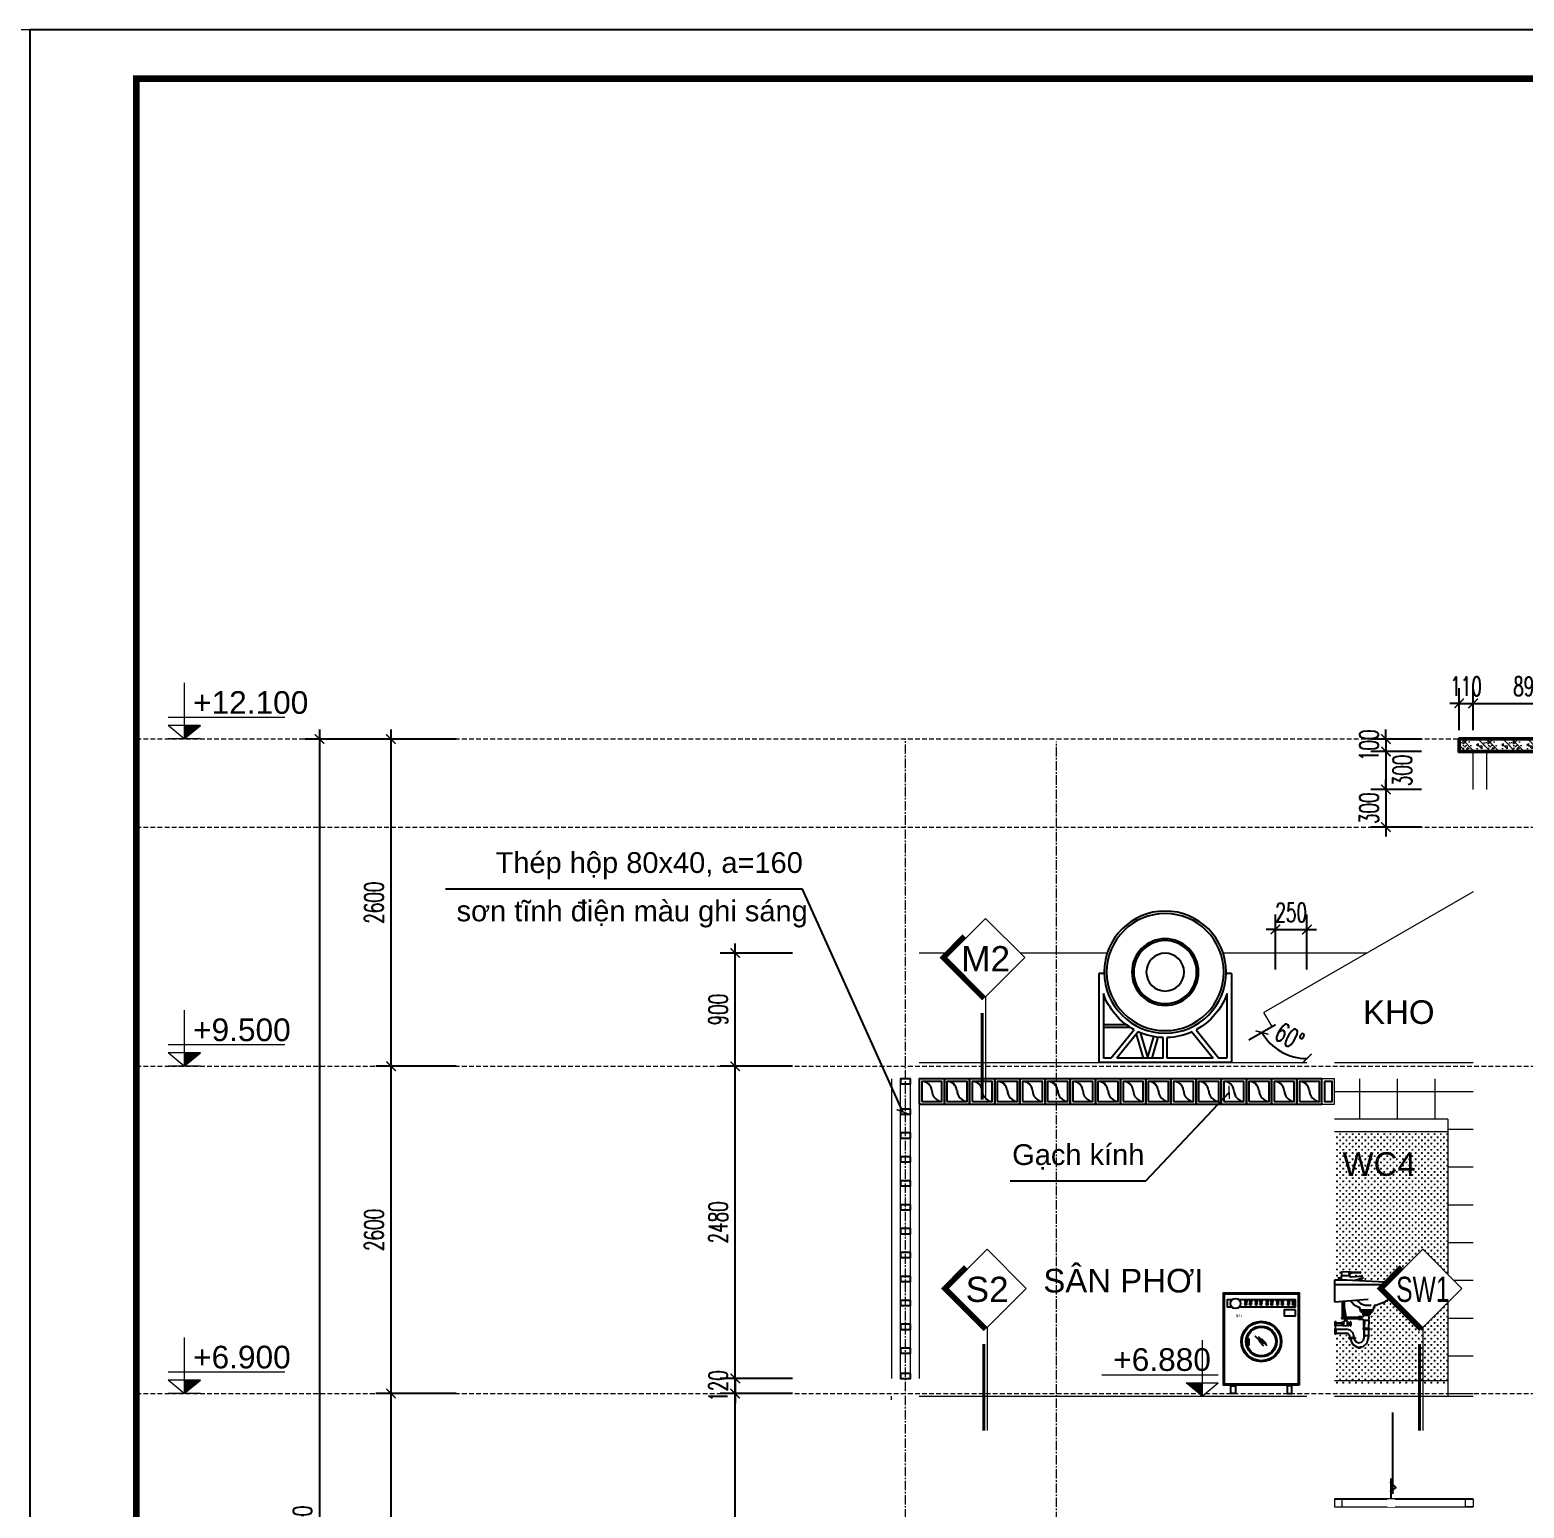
# Model space of a CAD drawing. Header units: millimetres. Extents: x -229618 to 2906, y -178063 to 96806.
# Drawn here: x -60100 to -48227, y -145115 to -133372 of the extents above; entities that cross this region are included whole.
import ezdxf
from ezdxf.enums import TextEntityAlignment as Align

# ---------------------------------------------------------------- set-up
doc = ezdxf.new("R2010")
doc.units = ezdxf.units.MM
doc.header["$LTSCALE"] = 200
doc.header["$MEASUREMENT"] = 0
doc.set_wipeout_variables(frame=1)
doc.header["$PDMODE"] = 3
doc.header["$PDSIZE"] = 50
for name, pattern in [('CENTER2', [1.125, 0.75, -0.125, 0.125, -0.125]), ('DASHED2', [0.375, 0.25, -0.125]), ('HIDDEN2', [0.1875, 0.125, -0.0625])]:
    doc.linetypes.add(name, pattern=pattern)
doc.layers.get('0').update_dxf_attribs({"color": 95, "linetype": 'CONTINUOUS'})
doc.layers.get('DEFPOINTS').update_dxf_attribs({"linetype": 'CONTINUOUS'})
for name, color, linetype, lineweight in [('cat', 1, 'CONTINUOUS', 40), ('hatch', 250, 'CONTINUOUS', 5), ('KH cat', 2, 'HIDDEN2', 50), ('nho', 252, 'CONTINUOUS', 15), ('thay', 7, 'CONTINUOUS', 18), ('tim', 18, 'CENTER2', 9)]:
    doc.layers.add(name, color=color, linetype=linetype, lineweight=lineweight)
for name, color, linetype in [('CUA', 145, 'CONTINUOUS'), ('DIM', 251, 'CONTINUOUS'), ('KHUNGTEN', 7, 'CONTINUOUS'), ('Net manh', 251, 'CONTINUOUS'), ('NOITHAT', 99, 'CONTINUOUS'), ('TEXT', 33, 'CONTINUOUS'), ('VAT-LIEU', 251, 'CONTINUOUS')]:
    doc.layers.add(name, color=color, linetype=linetype)
doc.layers.add('in', color=203, linetype='CONTINUOUS', lineweight=5, plot=False)
doc.styles.add('Aria H iso', font='Vharial_0.ttf')
doc.styles.add('Arial iso', font='vnarial_0.ttf')
doc.styles.add('Arial N  iso', font='vnarialn_0.ttf')
doc.styles.add('CHU HOA Day', font='Vharial_0.ttf')
doc.styles.add('Scale', font='vnsimli.shx', dxfattribs={"width": 0.65, "bigfont": 'bigfont.shx'})
doc.styles.get("Standard").update_dxf_attribs({"font": 'VNCC-SIM.shx', "width": 0.6})
doc.dimstyles.new('Scale', dxfattribs={"dimscale": 75, "dimtxt": 2, "dimasz": 1, "dimexe": 1.6, "dimexo": 0, "dimgap": 0.8, "dimtad": 1, "dimdec": 0, "dimzin": 0, "dimdsep": 46, "dimtxsty": 'Scale', "dimblk": 'ARCHTICK', "dimcen": 0.1, "dimdle": 1, "dimclrd": 256, "dimclre": 256, "dimclrt": 3, "dimadec": 0, "dimazin": 0, "dimtfac": 1, "dimtdec": 0, "dimtix": 1, "dimtmove": 2, "dimatfit": 3, "dimldrblk": 'ARCHTICK', "dimfxl": 0, "dimtolj": 1, "dimtzin": 0, "dimarcsym": 0})

# ---------------------------------------------------------------- blocks, each defined once
blk = doc.blocks.new('gach kinh')
at = {"layer": 'CUA', "linetype": 'Continuous'}
blk.add_lwpolyline([(0, 0), (200, 0), (200, 200), (0, 200)], close=True, dxfattribs=at)
at = {"layer": 'VAT-LIEU', "linetype": 'Continuous'}
blk.add_lwpolyline([(20, 20), (180, 20), (180, 180), (20, 180)], close=True, dxfattribs=at)
for centre, radius, start, end in [((19, 100), 80.4, 5.4118, 89.5545), ((188, 108), 88.2, 180.434, 265.0592)]:
    blk.add_arc(centre, radius, start, end, dxfattribs=at)
blk = doc.blocks.new('_ArchTick')
at = {"color": 0, "linetype": 'ByBlock', "const_width": 0.15}
blk.add_lwpolyline([(-0.5, -0.5), (0.5, 0.5)], dxfattribs=at)
blk = doc.blocks.new('*D326')
at = {"layer": 'DEFPOINTS', "color": 0, "linetype": 'Continuous'}
for p in [(-56712, -139005), (-57231, -141605), (-56712, -141605)]:
    blk.add_point(p, dxfattribs=at)
at = {"layer": 'DIM', "linetype": 'Continuous', "lineweight": -2}
for p, q in [((-56712, -139005), (-57351, -139005)), ((-57231, -138930), (-57231, -141680)), ((-56712, -141605), (-57351, -141605))]:
    blk.add_line(p, q, dxfattribs=at)
at = {"layer": 'DIM', "linetype": 'Continuous', "lineweight": -2, "xscale": 75, "yscale": 75, "zscale": 75}
for p, rotation in [((-57231, -139005), 90), ((-57231, -141605), 270)]:
    blk.add_blockref('_ArchTick', p, dxfattribs=dict(at, rotation=rotation))
at = {"layer": 'DIM', "color": 3, "linetype": 'Continuous', "insert": (-57366, -140305), "char_height": 150, "attachment_point": 5, "rotation": 90, "style": 'Scale'}
blk.add_mtext('\\A1;2600', dxfattribs=at)
blk = doc.blocks.new('*D327')
at = {"layer": 'DEFPOINTS', "color": 0, "linetype": 'Continuous'}
for p in [(-56712, -141605), (-57231, -144205), (-56712, -144205)]:
    blk.add_point(p, dxfattribs=at)
at = {"layer": 'DIM', "linetype": 'Continuous', "lineweight": -2}
for p, q in [((-56712, -141605), (-57351, -141605)), ((-57231, -141530), (-57231, -144280)), ((-56712, -144205), (-57351, -144205))]:
    blk.add_line(p, q, dxfattribs=at)
at = {"layer": 'DIM', "linetype": 'Continuous', "lineweight": -2, "xscale": 75, "yscale": 75, "zscale": 75}
for p, rotation in [((-57231, -141605), 90), ((-57231, -144205), 270)]:
    blk.add_blockref('_ArchTick', p, dxfattribs=dict(at, rotation=rotation))
at = {"layer": 'DIM', "color": 3, "linetype": 'Continuous', "insert": (-57366, -142905), "char_height": 150, "attachment_point": 5, "rotation": 90, "style": 'Scale'}
blk.add_mtext('\\A1;2600', dxfattribs=at)
blk = doc.blocks.new('*D328')
at = {"layer": 'DEFPOINTS', "color": 0, "linetype": 'Continuous'}
for p in [(-56712, -144205), (-57231, -147505), (-56712, -147505)]:
    blk.add_point(p, dxfattribs=at)
at = {"layer": 'DIM', "linetype": 'Continuous', "lineweight": -2}
for p, q in [((-57231, -144130), (-57231, -147580)), ((-56712, -144205), (-57351, -144205)), ((-56712, -147505), (-57351, -147505))]:
    blk.add_line(p, q, dxfattribs=at)
at = {"layer": 'DIM', "linetype": 'Continuous', "lineweight": -2, "xscale": 75, "yscale": 75, "zscale": 75}
for p, rotation in [((-57231, -144205), 90), ((-57231, -147505), 270)]:
    blk.add_blockref('_ArchTick', p, dxfattribs=dict(at, rotation=rotation))
at = {"layer": 'DIM', "color": 3, "linetype": 'Continuous', "insert": (-57366, -145855), "char_height": 150, "attachment_point": 5, "rotation": 90, "style": 'Scale'}
blk.add_mtext('\\A1;3300', dxfattribs=at)
blk = doc.blocks.new('*D331')
at = {"layer": 'DEFPOINTS', "color": 0, "linetype": 'Continuous'}
for p in [(-56712, -139005), (-57799, -151605), (-56712, -151605)]:
    blk.add_point(p, dxfattribs=at)
at = {"layer": 'DIM', "linetype": 'Continuous', "lineweight": -2}
for p, q in [((-56712, -139005), (-57919, -139005)), ((-57799, -138930), (-57799, -151680)), ((-56712, -151605), (-57919, -151605))]:
    blk.add_line(p, q, dxfattribs=at)
at = {"layer": 'DIM', "linetype": 'Continuous', "lineweight": -2, "xscale": 75, "yscale": 75, "zscale": 75}
for p, rotation in [((-57799, -139005), 90), ((-57799, -151605), 270)]:
    blk.add_blockref('_ArchTick', p, dxfattribs=dict(at, rotation=rotation))
at = {"layer": 'DIM', "color": 3, "linetype": 'Continuous', "insert": (-57934, -145305), "char_height": 150, "attachment_point": 5, "rotation": 90, "style": 'Scale'}
blk.add_mtext('\\A1;12600', dxfattribs=at)
blk = doc.blocks.new('A$C7E58762D')
at = {"layer": 'NOITHAT'}
for p, q in [((56, 539), (59, 608)), ((59, 608), (204, 605)), ((119, 576), (117, 607)), ((203, 598), (135, 597)), ((0, 539), (0, 368)), ((95, 539), (0, 539)), ((0, 506), (514, 506)), ((28, 557), (27, 553)), ((27, 553), (45, 550)), ((57, 556), (28, 557)), ((45, 550), (45, 539)), ((119, 574), (58, 574)), ((500, 518), (95, 539)), ((119, 582), (119, 576)), ((131, 566), (195, 572)), ((226, 557), (150, 536)), ((195, 572), (212, 573)), ((201, 545), (196, 549)), ((222, 552), (201, 545)), ((221, 556), (222, 552)), ((223, 563), (226, 557)), ((505, 506), (500, 518)), ((0, 368), (266, 389)), ((62, 243), (62, 373)), ((67, 374), (67, 243)), ((71, 329), (71, 374)), ((80, 329), (80, 375)), ((56, 243), (56, 237)), ((84, 243), (56, 243)), ((84, 245), (71, 327)), ((93, 246), (80, 328)), ((84, 232), (84, 244)), ((93, 232), (93, 244)), ((184, 243), (93, 243)), ((184, 234), (184, 247)), ((184, 247), (190, 247)), ((190, 247), (190, 234)), ((224, 250), (191, 250)), ((191, 250), (191, 231)), ((195, 250), (195, 231)), ((206, 303), (202, 319)), ((203, 250), (203, 231)), ((305, 303), (206, 303)), ((207, 291), (207, 301)), ((207, 301), (301, 301)), ((301, 291), (207, 291)), ((212, 250), (212, 231)), ((216, 282), (216, 289)), ((216, 289), (293, 289)), ((293, 282), (216, 282)), ((226, 265), (226, 282)), ((226, 282), (280, 282)), ((280, 265), (226, 265)), ((231, 282), (231, 282)), ((232, 260), (232, 262)), ((232, 262), (273, 262)), ((235, 265), (235, 262)), ((239, 265), (239, 282)), ((243, 341), (291, 341)), ((267, 265), (267, 282)), ((270, 265), (270, 262)), ((276, 282), (276, 282)), ((280, 282), (280, 265)), ((293, 289), (293, 282)), ((301, 301), (301, 291)), ((311, 328), (305, 303)), ((3, 210), (3, 176)), ((13, 210), (3, 210)), ((3, 176), (13, 176)), ((3, 157), (3, 113)), ((12, 157), (3, 157)), ((12, 113), (12, 157)), ((12, 152), (91, 152)), ((13, 176), (13, 210)), ((13, 202), (66, 202)), ((13, 184), (66, 184)), ((56, 237), (84, 237)), ((64, 204), (56, 204)), ((56, 204), (56, 182)), ((56, 182), (64, 182)), ((62, 232), (62, 237)), ((67, 232), (62, 232)), ((64, 182), (64, 204)), ((66, 205), (66, 181)), ((70, 205), (66, 205)), ((67, 237), (67, 232)), ((72, 206), (72, 181)), ((99, 221), (77, 221)), ((77, 221), (77, 214)), ((99, 217), (77, 217)), ((97, 232), (81, 232)), ((81, 232), (81, 224)), ((81, 224), (97, 224)), ((93, 237), (184, 237)), ((97, 224), (97, 232)), ((99, 214), (99, 221)), ((104, 181), (104, 206)), ((110, 205), (107, 205)), ((110, 181), (110, 205)), ((112, 202), (112, 183)), ((116, 202), (112, 202)), ((112, 183), (116, 183)), ((116, 183), (116, 202)), ((116, 187), (116, 198)), ((116, 198), (124, 198)), ((124, 187), (116, 187)), ((124, 208), (124, 178)), ((127, 208), (124, 208)), ((124, 196), (124, 189)), ((124, 178), (127, 178)), ((190, 234), (184, 234)), ((191, 231), (225, 231)), ((230, 149), (230, 159)), ((230, 159), (276, 159)), ((276, 149), (230, 149)), ((273, 219), (235, 219)), ((237, 219), (235, 159)), ((235, 149), (235, 87)), ((271, 219), (270, 159)), ((270, 149), (270, 87)), ((276, 159), (276, 149)), ((3, 113), (12, 113)), ((12, 118), (91, 118)), ((117, 76), (117, 86)), ((117, 86), (163, 86)), ((163, 76), (117, 76)), ((124, 76), (124, 75)), ((157, 76), (157, 72)), ((157, 72), (157, 75)), ((163, 86), (163, 76)), ((186, 0), (186, 6)), ((186, 6), (206, 6)), ((206, 0), (186, 0)), ((206, 6), (206, 0)), ((270, 99), (235, 99))]:
    blk.add_line(p, q, dxfattribs=at)
at = {"layer": 'NOITHAT', "linetype": 'Continuous'}
for points in [[(135, 597, 0), (124, 592, 0), (119, 582, 0)], [(203, 598, 0), (205, 598, 0), (207, 599, 0), (208, 601, 0), (207, 603, 0), (206, 605, 0), (204, 605, 0)], [(119, 576, 0), (120, 570, 0), (125, 566, 0), (131, 566, 0)], [(223, 563, 0), (219, 569, 0), (212, 573, 0)], [(474, 419, 0), (505, 458, 0), (514, 506, 0)], [(127, 378, 0), (157, 344, 0), (198, 324, 0)], [(174, 382, 0), (205, 354, 0), (243, 341, 0)], [(327, 342, 0), (405, 371, 0), (474, 419, 0)], [(71, 329, 0), (71, 328, 0), (71, 327, 0)], [(80, 329, 0), (80, 329, 0), (80, 328, 0)], [(84, 244, 0), (84, 244, 0), (84, 245, 0)], [(93, 244, 0), (93, 245, 0), (93, 246, 0)], [(202, 319, 0), (201, 322, 0), (198, 324, 0)], [(224, 250, 0), (230, 254, 0), (232, 260, 0)], [(273, 219, 0), (275, 240, 0), (273, 262, 0)], [(327, 342, 0), (316, 338, 0), (311, 328, 0)], [(66, 181, 0), (88, 178, 0), (110, 181, 0)], [(70, 205, 0), (75, 208, 0), (77, 214, 0)], [(157, 85, 0), (148, 119, 0), (124, 143, 0), (91, 152, 0)], [(99, 214, 0), (101, 208, 0), (107, 205, 0)], [(129, 207, 0), (128, 208, 0), (127, 208, 0)], [(127, 178, 0), (128, 178, 0), (129, 179, 0)], [(129, 179, 0), (131, 193, 0), (129, 207, 0)], [(235, 78, 0), (232, 226, 0), (225, 231, 0)], [(124, 85, 0), (119, 102, 0), (107, 114, 0), (91, 118, 0)], [(124, 75, 0), (142, 33, 0), (180, 9, 0), (226, 13, 0), (260, 43, 0), (270, 87, 0)], [(157, 75, 0), (169, 54, 0), (190, 43, 0), (214, 47, 0), (231, 64, 0), (235, 87, 0)]]:
    blk.add_polyline3d(points, dxfattribs=at)
blk = doc.blocks.new('*D232')
at = {"layer": 'DEFPOINTS', "color": 0, "linetype": 'Continuous'}
for p in [(-54496, -141605), (-54041, -141605), (-54041, -144085)]:
    blk.add_point(p, dxfattribs=at)
at = {"layer": 'DIM', "linetype": 'Continuous', "lineweight": -2}
for p, q in [((-54041, -141605), (-54616, -141605)), ((-54496, -144160), (-54496, -141530)), ((-54041, -144085), (-54616, -144085))]:
    blk.add_line(p, q, dxfattribs=at)
at = {"layer": 'DIM', "linetype": 'Continuous', "lineweight": -2, "xscale": 75, "yscale": 75, "zscale": 75}
for p, rotation in [((-54496, -141605), 90), ((-54496, -144085), 270)]:
    blk.add_blockref('_ArchTick', p, dxfattribs=dict(at, rotation=rotation))
at = {"layer": 'DIM', "color": 3, "linetype": 'Continuous', "insert": (-54631, -142845), "char_height": 150, "attachment_point": 5, "rotation": 90, "style": 'Scale'}
blk.add_mtext('\\A1;2480', dxfattribs=at)
blk = doc.blocks.new('KhungA3')
at = {"layer": 'DEFPOINTS', "color": 8}
blk.add_lwpolyline([(-3.74, 3.81), (416.31, 3.81), (416.31, 300.81), (-3.74, 300.81)], close=True, dxfattribs=at)
at = {"layer": 'KHUNGTEN', "color": 4, "const_width": 0.724}
blk.add_lwpolyline([(7.54, 8.99), (411.13, 8.99), (411.13, 295.64), (7.54, 295.64)], close=True, dxfattribs=at)
blk = doc.blocks.new('cao do')
at = {"layer": 'thay'}
for p, q in [((0, 445), (0, 0)), ((798, 170), (-128, 170)), ((0, 0), (-128, 106)), ((128, 106), (-128, 106)), ((0, 0), (128, 106))]:
    blk.add_line(p, q, dxfattribs=at)
at = {"layer": 'thay', "ltscale": 600}
blk.add_line((128, 0), (-128, 0), dxfattribs=at)
at = {"layer": 'thay', "color": 150, "ltscale": 600}
blk.add_solid([(0, 0), (0, 106), (128, 106)], dxfattribs=at)
at = {"layer": 'TEXT', "style": 'Arial N  iso'}
blk.add_attdef('%%P0.000', text='', height=200, dxfattribs=at).set_placement((70, 290), align=Align.MIDDLE_LEFT)
blk = doc.blocks.new('A$C0DF06DEF')
blk.add_line((25.7, 40), (25.7, 150.8))
blk.add_lwpolyline([(33.2, 133), (0, 102.8), (33.2, 80.4)])
blk.add_wipeout([(45.7, 0), (5.7, 0), (5.7, 40), (45.7, 40)]).dxf.layer = 'cat'
blk = doc.blocks.new('kyhieu1')
at = {"layer": 'cat', "ltscale": 600}
blk.add_line((27, -131), (27, -817), dxfattribs=at)
at = {"color": 15, "linetype": 'Continuous'}
blk.add_wipeout([(0, 0), (311, 311), (0, 622), (-311, 311)], dxfattribs=at).dxf.layer = 'thay'
at = {"linetype": 'Continuous'}
blk.add_wipeout([(0, 622), (-311, 311), (0, 0), (311, 311)], dxfattribs=at).dxf.layer = 'DIM'
at = {"layer": 'thay', "ltscale": 600}
blk.add_line((0, 0), (0, -817), dxfattribs=at)
at = {"layer": 'thay', "color": 15, "linetype": 'Continuous'}
blk.add_lwpolyline([(0, 0), (311, 311), (0, 622), (-311, 311)], close=True, dxfattribs=at)
at = {"layer": 'thay', "color": 1, "linetype": 'Continuous', "const_width": 40}
blk.add_lwpolyline([(14, -14), (339, 311), (170, 481)], dxfattribs=at)
at = {"layer": 'TEXT', "style": 'CHU HOA Day'}
blk.add_attdef('N1', text='', height=200, dxfattribs=at).set_placement((0, 304), align=Align.MIDDLE)
blk = doc.blocks.new('*D154')
at = {"layer": 'DEFPOINTS', "color": 0, "linetype": 'Continuous'}
for p in [(-54496, -140705), (-54041, -140705), (-54041, -141605)]:
    blk.add_point(p, dxfattribs=at)
at = {"layer": 'DIM', "linetype": 'Continuous', "lineweight": -2}
for p, q in [((-54496, -141680), (-54496, -140630)), ((-54041, -140705), (-54616, -140705)), ((-54041, -141605), (-54616, -141605))]:
    blk.add_line(p, q, dxfattribs=at)
at = {"layer": 'DIM', "linetype": 'Continuous', "lineweight": -2, "xscale": 75, "yscale": 75, "zscale": 75}
for p, rotation in [((-54496, -140705), 90), ((-54496, -141605), 270)]:
    blk.add_blockref('_ArchTick', p, dxfattribs=dict(at, rotation=rotation))
at = {"layer": 'DIM', "color": 3, "linetype": 'Continuous', "insert": (-54631, -141155), "char_height": 150, "attachment_point": 5, "rotation": 90, "style": 'Scale'}
blk.add_mtext('\\A1;900', dxfattribs=at)
blk = doc.blocks.new('*D58')
at = {"layer": 'DEFPOINTS', "color": 0, "linetype": 'Continuous'}
for p in [(-54496, -144205), (-54041, -144205), (-54041, -147505)]:
    blk.add_point(p, dxfattribs=at)
at = {"layer": 'DIM', "linetype": 'Continuous', "lineweight": -2}
for p, q in [((-54496, -147580), (-54496, -144130)), ((-54041, -144205), (-54616, -144205)), ((-54041, -147505), (-54616, -147505))]:
    blk.add_line(p, q, dxfattribs=at)
at = {"layer": 'DIM', "linetype": 'Continuous', "lineweight": -2, "xscale": 75, "yscale": 75, "zscale": 75}
for p, rotation in [((-54496, -144205), 90), ((-54496, -147505), 270)]:
    blk.add_blockref('_ArchTick', p, dxfattribs=dict(at, rotation=rotation))
at = {"layer": 'DIM', "color": 3, "linetype": 'Continuous', "insert": (-54631, -145855), "char_height": 150, "attachment_point": 5, "rotation": 90, "style": 'Scale'}
blk.add_mtext('\\A1;3300', dxfattribs=at)
blk = doc.blocks.new('*D409')
at = {"layer": 'DEFPOINTS', "color": 0, "linetype": 'Continuous'}
for p in [(-54041, -144085), (-54496, -144205), (-54041, -144205)]:
    blk.add_point(p, dxfattribs=at)
at = {"layer": 'DIM', "linetype": 'Continuous', "lineweight": -2}
for p, q in [((-54496, -144085), (-54496, -144010)), ((-54041, -144085), (-54616, -144085)), ((-54496, -144085), (-54496, -144205)), ((-54041, -144205), (-54616, -144205)), ((-54496, -144205), (-54496, -144280))]:
    blk.add_line(p, q, dxfattribs=at)
at = {"layer": 'DIM', "linetype": 'Continuous', "lineweight": -2, "xscale": 75, "yscale": 75, "zscale": 75}
for p, rotation in [((-54496, -144085), 270), ((-54496, -144205), 90)]:
    blk.add_blockref('_ArchTick', p, dxfattribs=dict(at, rotation=rotation))
at = {"layer": 'DIM', "color": 3, "linetype": 'Continuous', "insert": (-54631, -144145), "char_height": 150, "attachment_point": 5, "rotation": 90, "style": 'Scale'}
blk.add_mtext('\\A1;120', dxfattribs=at)
blk = doc.blocks.new('A$C68812394')
at = {"layer": 'NOITHAT'}
for p, q in [((0, 707), (0, 0)), ((0, 707), (41, 707)), ((1011, 707), (1052, 707)), ((1052, 707), (1052, 0)), ((35, 548), (35, 35)), ((1017, 548), (1017, 35)), ((281, 260), (99, 35)), ((313, 244), (144, 35)), ((724, 238), (667, 42)), ((740, 244), (909, 35)), ((772, 260), (954, 35)), ((803, 278), (1017, 278)), ((833, 298), (1017, 298)), ((509, 35), (509, 199)), ((543, 35), (543, 199)), ((585, 202), (632, 35)), ((620, 207), (667, 42)), ((756, 224), (702, 35)), ((0, 0), (1052, 0)), ((35, 35), (99, 35)), ((144, 35), (509, 35)), ((543, 35), (909, 35)), ((954, 35), (1017, 35))]:
    blk.add_line(p, q, dxfattribs=at)
for radius in [485, 465, 265, 250, 150]:
    blk.add_circle((526, 718), radius, dxfattribs=at)
for start, end in [(199.1561, 241.804), (298.196, 340.8439), (245.7579, 268.1265), (271.8735, 294.2421)]:
    blk.add_arc((526, 718), 520, start, end, dxfattribs=at)
blk = doc.blocks.new('*D2962')
at = {"layer": 'DEFPOINTS', "color": 0}
for p in [(-49953, -140518), (-50203, -140837), (-49953, -140837)]:
    blk.add_point(p, dxfattribs=at)
at = {"layer": 'DIM', "lineweight": -2}
for p, q in [((-50203, -140837), (-50203, -140398)), ((-49953, -140837), (-49953, -140398)), ((-50203, -140518), (-50278, -140518)), ((-50203, -140518), (-49953, -140518)), ((-49953, -140518), (-49878, -140518))]:
    blk.add_line(p, q, dxfattribs=at)
at = {"layer": 'DIM', "lineweight": -2, "xscale": 75, "yscale": 75, "zscale": 75}
blk.add_blockref('_ArchTick', (-50203, -140518), dxfattribs=at)
at = {"layer": 'DIM', "lineweight": -2, "xscale": 75, "yscale": 75, "zscale": 75, "rotation": 180}
blk.add_blockref('_ArchTick', (-49953, -140518), dxfattribs=at)
at = {"layer": 'DIM', "color": 3, "insert": (-50078, -140383), "char_height": 150, "attachment_point": 5, "style": 'Scale'}
blk.add_mtext('\\A1;250', dxfattribs=at)
blk = doc.blocks.new('*D2963')
at = {"layer": 'DEFPOINTS', "color": 0}
for p in [(-48633, -140369), (-49953, -141131), (-50203, -141275), (-50218, -141446), (-49953, -141575)]:
    blk.add_point(p, dxfattribs=at)
at = {"layer": 'DIM', "lineweight": -2}
blk.add_line((-50203, -141275), (-50414, -141397), dxfattribs=at)
blk.add_arc((-49953, -141131), 412, 210, 270, dxfattribs=at)
at = {"layer": 'DIM', "lineweight": -2, "xscale": 75, "yscale": 75, "zscale": 75}
for p, rotation in [((-50310, -141337), 119.9999999999992), ((-49953, -141543), 359.9999999999774)]:
    blk.add_blockref('_ArchTick', p, dxfattribs=dict(at, rotation=rotation))
at = {"layer": 'DIM', "color": 3, "insert": (-50091, -141370), "char_height": 150, "attachment_point": 5, "rotation": 330, "style": 'Scale'}
blk.add_mtext('\\A1;60°', dxfattribs=at)
blk = doc.blocks.new('*D2980')
at = {"layer": 'DEFPOINTS', "color": 0}
for p in [(-49043, -139005), (-49325, -139105), (-49043, -139105)]:
    blk.add_point(p, dxfattribs=at)
at = {"layer": 'DIM', "lineweight": -2}
for p, q in [((-49043, -139005), (-49445, -139005)), ((-49325, -139005), (-49325, -138930)), ((-49325, -139005), (-49325, -139105)), ((-49043, -139105), (-49445, -139105)), ((-49325, -139105), (-49325, -139180))]:
    blk.add_line(p, q, dxfattribs=at)
at = {"layer": 'DIM', "lineweight": -2, "xscale": 75, "yscale": 75, "zscale": 75}
for p, rotation in [((-49325, -139005), 270), ((-49325, -139105), 90)]:
    blk.add_blockref('_ArchTick', p, dxfattribs=dict(at, rotation=rotation))
at = {"layer": 'DIM', "color": 3, "insert": (-49460, -139055), "char_height": 150, "attachment_point": 5, "rotation": 90, "style": 'Scale'}
blk.add_mtext('\\A1;100', dxfattribs=at)
blk = doc.blocks.new('*D2981')
at = {"layer": 'DEFPOINTS', "color": 0}
for p in [(-49043, -139105), (-49325, -139405), (-49043, -139405)]:
    blk.add_point(p, dxfattribs=at)
at = {"layer": 'DIM', "lineweight": -2}
for p, q in [((-49325, -139030), (-49325, -139480)), ((-49043, -139105), (-49445, -139105)), ((-49043, -139405), (-49445, -139405))]:
    blk.add_line(p, q, dxfattribs=at)
at = {"layer": 'DIM', "lineweight": -2, "xscale": 75, "yscale": 75, "zscale": 75}
for p, rotation in [((-49325, -139105), 90), ((-49325, -139405), 270)]:
    blk.add_blockref('_ArchTick', p, dxfattribs=dict(at, rotation=rotation))
at = {"layer": 'DIM', "color": 3, "insert": (-49195, -139255), "char_height": 150, "attachment_point": 5, "rotation": 90, "style": 'Scale'}
blk.add_mtext('\\A1;300', dxfattribs=at)
blk = doc.blocks.new('*D2982')
at = {"layer": 'DEFPOINTS', "color": 0}
for p in [(-49043, -139405), (-49325, -139705), (-49043, -139705)]:
    blk.add_point(p, dxfattribs=at)
at = {"layer": 'DIM', "lineweight": -2}
for p, q in [((-49325, -139405), (-49325, -139330)), ((-49043, -139405), (-49445, -139405)), ((-49325, -139405), (-49325, -139705)), ((-49043, -139705), (-49445, -139705)), ((-49325, -139705), (-49325, -139780))]:
    blk.add_line(p, q, dxfattribs=at)
at = {"layer": 'DIM', "lineweight": -2, "xscale": 75, "yscale": 75, "zscale": 75}
for p, rotation in [((-49325, -139405), 270), ((-49325, -139705), 90)]:
    blk.add_blockref('_ArchTick', p, dxfattribs=dict(at, rotation=rotation))
at = {"layer": 'DIM', "color": 3, "insert": (-49460, -139555), "char_height": 150, "attachment_point": 5, "rotation": 90, "style": 'Scale'}
blk.add_mtext('\\A1;300', dxfattribs=at)
blk = doc.blocks.new('*D2983')
at = {"layer": 'DEFPOINTS', "color": 0}
for p in [(-48633, -138722), (-48743, -138936), (-48633, -138936)]:
    blk.add_point(p, dxfattribs=at)
at = {"layer": 'DIM', "lineweight": -2}
for p, q in [((-48743, -138936), (-48743, -138602)), ((-48633, -138936), (-48633, -138602)), ((-48743, -138722), (-48818, -138722)), ((-48743, -138722), (-48633, -138722)), ((-48633, -138722), (-48558, -138722))]:
    blk.add_line(p, q, dxfattribs=at)
at = {"layer": 'DIM', "lineweight": -2, "xscale": 75, "yscale": 75, "zscale": 75}
blk.add_blockref('_ArchTick', (-48743, -138722), dxfattribs=at)
at = {"layer": 'DIM', "lineweight": -2, "xscale": 75, "yscale": 75, "zscale": 75, "rotation": 180}
blk.add_blockref('_ArchTick', (-48633, -138722), dxfattribs=at)
at = {"layer": 'DIM', "color": 3, "insert": (-48688, -138587), "char_height": 150, "attachment_point": 5, "style": 'Scale'}
blk.add_mtext('\\A1;110', dxfattribs=at)
blk = doc.blocks.new('*D2984')
at = {"layer": 'DEFPOINTS', "color": 0}
for p in [(-47743, -138722), (-48633, -138936), (-47743, -138936)]:
    blk.add_point(p, dxfattribs=at)
at = {"layer": 'DIM', "lineweight": -2}
for p, q in [((-48633, -138936), (-48633, -138602)), ((-47743, -138936), (-47743, -138602)), ((-48708, -138722), (-47668, -138722))]:
    blk.add_line(p, q, dxfattribs=at)
at = {"layer": 'DIM', "lineweight": -2, "xscale": 75, "yscale": 75, "zscale": 75, "rotation": 180}
blk.add_blockref('_ArchTick', (-48633, -138722), dxfattribs=at)
at = {"layer": 'DIM', "lineweight": -2, "xscale": 75, "yscale": 75, "zscale": 75}
blk.add_blockref('_ArchTick', (-47743, -138722), dxfattribs=at)
at = {"layer": 'DIM', "color": 3, "insert": (-48188, -138587), "char_height": 150, "attachment_point": 5, "style": 'Scale'}
blk.add_mtext('\\A1;890', dxfattribs=at)

msp = doc.modelspace()

# ---------------------------------------------------------------- hatches: boundary and pattern name
at = {"layer": 'hatch', "linetype": 'Continuous'}
h = msp.add_hatch(dxfattribs=at)
h.set_pattern_fill('BT', color=256, scale=200, style=0)
h.set_pattern_definition([(180, (-47799.7, -139079.2), (0, 200), [0, -200]), (180, (-47658.41, -138992.74), (0, 200), [0, -200]), (180, (-47664.67, -139027.95), (0, 200), [0, -200]), (180, (-47735.12, -139011.52), (0, 200), [0, -200]), (180, (-47697.16, -138954), (0, 200), [0, -200]), (180, (-47686.98, -138979.43), (0, 200), [0, -200]), (180, (-47704.99, -138936.79), (0, 200), [0, -200]), (180, (-47677.2, -138919.96), (0, 200), [0, -200]), (180, (-47715.55, -138963.78), (0, 200), [0, -200]), (180, (-47651.37, -138963), (0, 200), [0, -200]), (180, (-47779.35, -138962.22), (0, 200), [0, -200]), (180, (-47808.31, -138956.74), (0, 200), [0, -200]), (180, (-47793.44, -138977.09), (0, 200), [0, -200]), (180, (-47797.74, -139004.47), (0, 200), [0, -200]), (180, (-47745.7, -138980.6), (0, 200), [0, -200]), (180, (-47744.13, -139035.77), (0, 200), [0, -200]), (180, (-47744.13, -139052.99), (0, 200), [0, -200]), (180, (-47649.41, -139056.9), (0, 200), [0, -200]), (180, (-47728.47, -139033.43), (0, 200), [0, -200]), (180, (-47729.25, -139099.94), (0, 200), [0, -200]), (180, (-47707.73, -139057.3), (0, 200), [0, -200]), (180, (-47709.3, -139076.86), (0, 200), [0, -200]), (180, (-47683.46, -139091.33), (0, 200), [0, -200]), (180, (-47696.77, -139064.73), (0, 200), [0, -200]), (180, (-47687.38, -139056.51), (0, 200), [0, -200]), (135, (-47793.1, -139062.65), (0, 200), [16, -266.843]), (45, (-47804.41, -139051.34), (200, 0), [16, -266.843]), (270, (-47793.1, -139040.03), (-200, -4e-14), [22.627, -177.373]), (7e-15, (-47786.15, -139060.1), (2e-14, -200), [24, -176]), (270, (-47762.15, -139060.1), (-200, -4e-14), [24, -176]), (135, (-47762.15, -139084.11), (0, 200), [33.94, -248.902]), (90, (-47712.14, -139046.28), (200, 1e-14), [33.6, -166.4]), (7e-15, (-47712.14, -139012.68), (2e-14, -200), [33.6, -166.4]), (225, (-47678.54, -139012.68), (-200, -4e-14), [47.518, -235.325]), (45, (-47683.68, -139082.24), (200, 0), [14, -268.843]), (315, (-47673.78, -139072.34), (2e-14, -200), [14, -268.843]), (180, (-47663.88, -139082.24), (0, 200), [19.8, -180.2]), (180, (-47756.78, -138947.03), (0, 200), [27.5, -172.5]), (90, (-47784.28, -138947.03), (200, 1e-14), [27.5, -172.5]), (315, (-47784.28, -138919.53), (2e-14, -200), [38.89, -243.952]), (270, (-47733.66, -138943.05), (-200, -4e-14), [25, -175]), (180, (-47733.66, -138968.05), (0, 200), [25, -175]), (45, (-47758.66, -138968.05), (200, 0), [35.355, -247.487]), (135, (-47746.38, -138935.34), (0, 200), [17, -265.843]), (45, (-47758.4, -138923.32), (200, 0), [17, -265.843]), (270, (-47746.38, -138911.3), (-200, -4e-14), [24.04, -175.96]), (45, (-47667.85, -138949.74), (200, 0), [28.284, -254.558]), (180, (-47647.85, -138949.74), (0, 200), [20, -180]), (270, (-47647.85, -138929.74), (-200, -4e-14), [20, -180]), (135, (-47633.11, -139104.86), (98.995, 98.995), []), (135, (-47703.11, -139104.86), (98.995, 98.995), [])])
h.paths.add_polyline_path([(-47633.1, -139004.9), (-48743.1, -139004.9), (-48743.1, -139104.9), (-47633.1, -139104.9)])
h = msp.add_hatch(dxfattribs=at)
h.set_pattern_fill('ANSI37', color=256, scale=2400, angle=45, style=0)
h.set_pattern_definition([(90, (-48633.1, -144204.86), (300, 6e-14), []), (7e-15, (-48633.1, -144204.86), (6e-14, -300), [])])
h.paths.add_polyline_path([(-49733.1, -141704.9), (-48633.1, -141704.9), (-48633.1, -144204.9), (-48833.1, -144204.9), (-48833.1, -142024.9), (-49733.1, -142024.9), (-49733.1, -141904.9)])
h = msp.add_hatch(dxfattribs=at)
h.set_pattern_fill('CROSS', color=256, scale=100, style=0)
h.set_pattern_definition([(180, (-143507.438, -136719.02), (-25, 25), [12.5, -37.5]), (90, (-143513.688, -136725.27), (25, 25), [12.5, -37.5])])
h.paths.add_polyline_path([(-49733.1, -142124.9), (-48833.1, -142124.9), (-48833.1, -144124.9), (-49733.1, -144124.9), (-49733.1, -143731.4), (-49721.3, -143731.4), (-49721.3, -143725.8), (-49642.3, -143725.8), (-49625.8, -143730.3), (-49613.7, -143742.4), (-49609.4, -143758.5), (-49616.2, -143758.5), (-49616.2, -143768.7), (-49609.7, -143768.7), (-49591.5, -143811.4), (-49552.7, -143834.8), (-49507.4, -143831), (-49473.1, -143801.2), (-49462.8, -143757), (-49462.8, -143695.2), (-49456.9, -143695.2), (-49456.9, -143685.1), (-49462.8, -143685.1), (-49461.7, -143625.7), (-49460.2, -143625.7), (-49457.8, -143604), (-49460.3, -143582.3), (-49462.8, -143582.3), (-49462.8, -143579.3), (-49453, -143579.3), (-49453, -143562), (-49440.1, -143562), (-49440.1, -143553.1), (-49432.2, -143553.1), (-49432.2, -143541.2), (-49428.3, -143541.2), (-49422.3, -143516.4), (-49416.8, -143506.7), (-49406.5, -143502.6), (-49327.8, -143473.4), (-49259, -143425.4), (-49228.4, -143386.6), (-49219.3, -143338), (-49228.3, -143338), (-49233.2, -143326.4), (-49580.3, -143307.9), (-49536.7, -143295.3), (-49532.2, -143299.7), (-49511.4, -143292.8), (-49511.9, -143288.1), (-49507.5, -143286.9), (-49510, -143281.8), (-49514.2, -143275.2), (-49521, -143271.4), (-49538.2, -143272.8), (-49601.9, -143278.5), (-49607.9, -143278.1), (-49612.6, -143274.3), (-49614.4, -143268.6), (-49614.2, -143262.6), (-49609.4, -143251.9), (-49598.6, -143247.4), (-49530.2, -143246.3), (-49526.8, -143246.6), (-49524.7, -143242.3), (-49527.5, -143239.4), (-49673.8, -143236.4), (-49676.2, -143288.8), (-49705.5, -143286.9), (-49706.5, -143291.8), (-49687.7, -143294.8), (-49687.7, -143304.9), (-49733.1, -143304.9)])
h.paths.add_polyline_path([(-49527, -143838.7), (-49547.3, -143838.7), (-49547.3, -143844.3), (-49527, -143844.3)], flags=16)
h.paths.add_polyline_path([(-49527, -143890.3), (-49547.3, -143890.3), (-49547.3, -143895.9), (-49527, -143895.9)], flags=16)

# ---------------------------------------------------------------- linework, layer by layer
at = {"layer": 'hatch', "color": 251, "linetype": 'DASHED2', "ltscale": 0.75}
for p, q in [((-59254.3, -139004.9), (-32477.7, -139004.9)), ((-59254.3, -139704.9), (-32477.7, -139704.9)), ((-59254.3, -141604.9), (-32477.7, -141604.9)), ((-59254.3, -144204.9), (-32477.7, -144204.9))]:
    msp.add_line(p, q, dxfattribs=at)
at = {"layer": 'hatch', "linetype": 'Continuous'}
msp.add_lwpolyline([(-49833.1, -141704.9), (-49833.1, -141904.9), (-49733.1, -141904.9), (-49733.1, -141704.9)], close=True, dxfattribs=at)
at = {"layer": 'in', "linetype": 'Continuous'}
msp.add_lwpolyline([(-91603.5, -155646.6), (-60100.3, -155646.6), (-60100.3, -133371.6), (-91603.5, -133371.6)], close=True, dxfattribs=at)
at = {"layer": 'KH cat', "linetype": 'Continuous'}
msp.add_lwpolyline([(-47633.1, -139004.9), (-48743.1, -139004.9), (-48743.1, -139104.9), (-47633.1, -139104.9)], close=True, dxfattribs=at)
at = {"layer": 'Net manh'}
for p, q in [((-49269.8, -145001.8), (-49269.8, -144354.9)), ((-48633.1, -145044.9), (-49733.1, -145044.9))]:
    msp.add_line(p, q, dxfattribs=at)
at = {"layer": 'nho'}
for p, q in [((-53183.1, -144044.9), (-53183.1, -141744.9)), ((-53103.1, -144044.9), (-53103.1, -141744.9))]:
    msp.add_line(p, q, dxfattribs=at)
at = {"layer": 'nho', "linetype": 'Continuous'}
for p, q in [((-48833.1, -142024.9), (-49733.1, -142024.9)), ((-48833.1, -142024.9), (-48833.1, -144224.9)), ((-48833.1, -142124.9), (-49733.1, -142124.9)), ((-48833.1, -144104.9), (-49733.1, -144104.9))]:
    msp.add_line(p, q, dxfattribs=at)
at = {"layer": 'NOITHAT'}
for p, q in [((-50304, -143808.7), (-50364.7, -143748)), ((-50267.9, -143826.2), (-50338.6, -143755.5)), ((-50293.7, -143809.7), (-50336, -143767.4)), ((-50274.9, -143809.9), (-50314.5, -143770.2)), ((-50294.1, -143827.9), (-50332.4, -143789.6))]:
    msp.add_line(p, q, dxfattribs=at)
for points in [[(-50015.1, -144137.9), (-50615.1, -144137.9), (-50615.1, -143405.2), (-50015.1, -143405.2)], [(-50023.1, -144129.9), (-50607.1, -144129.9), (-50607.1, -143413.2), (-50023.1, -143413.2)], [(-50428.7, -143467.4), (-50447.4, -143467.4), (-50447.4, -143476.2), (-50428.7, -143476.2)], [(-50391.3, -143467.4), (-50410, -143467.4), (-50410, -143476.2), (-50391.3, -143476.2)], [(-50345.1, -143467.4), (-50363.8, -143467.4), (-50363.8, -143476.2), (-50345.1, -143476.2)], [(-50307.8, -143467.4), (-50326.5, -143467.4), (-50326.5, -143476.2), (-50307.8, -143476.2)], [(-50258.6, -143467.4), (-50277.3, -143467.4), (-50277.3, -143476.2), (-50258.6, -143476.2)], [(-50221.3, -143467.4), (-50239.9, -143467.4), (-50239.9, -143476.2), (-50221.3, -143476.2)], [(-50176, -143467.4), (-50194.7, -143467.4), (-50194.7, -143476.2), (-50176, -143476.2)], [(-50138.7, -143467.4), (-50157.4, -143467.4), (-50157.4, -143476.2), (-50138.7, -143476.2)], [(-50044.8, -143539.4), (-50132.8, -143539.4), (-50132.8, -143587.9), (-50044.8, -143587.9)], [(-50089.5, -143467.4), (-50108.2, -143467.4), (-50108.2, -143476.2), (-50089.5, -143476.2)], [(-50052.2, -143467.4), (-50070.8, -143467.4), (-50070.8, -143476.2), (-50052.2, -143476.2)], [(-50412.1, -143771.2), (-50423.7, -143771.2), (-50423.7, -143817.5), (-50412.1, -143817.5)], [(-50556.8, -144143.4), (-50520.9, -144143.4), (-50520.9, -144204.9), (-50556.8, -144204.9)], [(-50073.4, -144143.4), (-50109.3, -144143.4), (-50109.3, -144204.9), (-50073.4, -144204.9)]]:
    msp.add_lwpolyline(points, close=True, dxfattribs=at)
for points in [[(-50548.4, -143461.3), (-50586.5, -143461.3), (-50586.5, -143515.9), (-50550.9, -143515.9)], [(-50489.3, -143515.9), (-50043, -143515.9), (-50043, -143461.3), (-50491.8, -143461.3)]]:
    msp.add_lwpolyline(points, dxfattribs=at)
for centre, radius in [((-50520.1, -143490), 40.2), ((-50438.5, -143494.9), 6.87), ((-50401.2, -143494.9), 6.87), ((-50355, -143494.9), 6.87), ((-50317.6, -143494.9), 6.87), ((-50269.4, -143494.9), 6.87), ((-50232.1, -143494.9), 6.87), ((-50184.9, -143494.9), 6.87), ((-50147.5, -143494.9), 6.87), ((-50098.4, -143494.9), 6.87), ((-50061, -143494.9), 6.87), ((-50315.1, -143791.4), 160.5), ((-50315.1, -143791.4), 152.5), ((-50315.1, -143791.4), 122.5), ((-50315.1, -143791.4), 114.5)]:
    msp.add_circle(centre, radius, dxfattribs=at)
at = {"layer": 'TEXT'}
for points in [[(-53103.1, -141704.9), (-53183.1, -141704.9), (-53183.1, -141744.9), (-53103.1, -141744.9)], [(-53103.1, -141944.9), (-53183.1, -141944.9), (-53183.1, -141984.9), (-53103.1, -141984.9)], [(-53103.1, -142134.9), (-53183.1, -142134.9), (-53183.1, -142174.9), (-53103.1, -142174.9)], [(-53103.1, -142324.9), (-53183.1, -142324.9), (-53183.1, -142364.9), (-53103.1, -142364.9)], [(-53103.1, -142514.9), (-53183.1, -142514.9), (-53183.1, -142554.9), (-53103.1, -142554.9)], [(-53103.1, -142704.9), (-53183.1, -142704.9), (-53183.1, -142744.9), (-53103.1, -142744.9)], [(-53103.1, -142894.9), (-53183.1, -142894.9), (-53183.1, -142934.9), (-53103.1, -142934.9)], [(-53103.1, -143084.9), (-53183.1, -143084.9), (-53183.1, -143124.9), (-53103.1, -143124.9)], [(-53103.1, -143274.9), (-53183.1, -143274.9), (-53183.1, -143314.9), (-53103.1, -143314.9)], [(-53103.1, -143464.9), (-53183.1, -143464.9), (-53183.1, -143504.9), (-53103.1, -143504.9)], [(-53103.1, -143654.9), (-53183.1, -143654.9), (-53183.1, -143694.9), (-53103.1, -143694.9)], [(-53103.1, -143844.9), (-53183.1, -143844.9), (-53183.1, -143884.9), (-53103.1, -143884.9)], [(-53103.1, -144044.9), (-53183.1, -144044.9), (-53183.1, -144084.9), (-53103.1, -144084.9)]]:
    msp.add_lwpolyline(points, close=True, dxfattribs=at)
at = {"layer": 'TEXT', "linetype": 'Continuous'}
msp.add_lwpolyline([(-49813.1, -141724.9), (-49813.1, -141884.9), (-49753.1, -141884.9), (-49753.1, -141724.9)], close=True, dxfattribs=at)
at = {"layer": 'thay', "linetype": 'Continuous'}
for p, q in [((-48633.1, -139404.9), (-48633.1, -139104.9)), ((-48523.1, -139404.9), (-48523.1, -139104.9)), ((-48633.1, -140218.7), (-50294, -141177.6)), ((-53033.1, -140704.9), (-51540, -140704.9)), ((-50618.6, -140704.9), (-49475.2, -140704.9)), ((-50229, -141290.1), (-50294, -141177.6)), ((-50229, -141290.1), (-50203.1, -141275.1)), ((-53033.1, -141574.9), (-49953.1, -141574.9)), ((-49733.1, -141574.9), (-48633.1, -141574.9)), ((-53253.1, -141704.9), (-53253.1, -144084.9)), ((-53033.1, -141704.9), (-53033.1, -144084.9)), ((-53033.1, -141904.9), (-49953.1, -141904.9)), ((-53253.1, -144254.9), (-53253.1, -144224.9)), ((-53033.1, -144224.9), (-49953.1, -144224.9)), ((-49733.1, -144224.9), (-48633.1, -144224.9)), ((-49733.1, -145104.9), (-48633.1, -145104.9))]:
    msp.add_line(p, q, dxfattribs=at)
for points in [[(-49673.1, -145044.9), (-49733.1, -145044.9), (-49733.1, -145104.9), (-49673.1, -145104.9)], [(-48693.1, -145044.9), (-48633.1, -145044.9), (-48633.1, -145104.9), (-48693.1, -145104.9)]]:
    msp.add_lwpolyline(points, close=True, dxfattribs=at)
at = {"layer": 'tim', "ltscale": 0.5}
for p, q in [((-53143.1, -153410.8), (-53143.1, -139004.9)), ((-51943.1, -153430.8), (-51943.1, -139024.9))]:
    msp.add_line(p, q, dxfattribs=at)

# ---------------------------------------------------------------- block references
at = {"layer": 'KHUNGTEN', "xscale": 75, "yscale": 75, "zscale": 75.00000000000009}
msp.add_blockref('KhungA3', (-59820, -155932.6), dxfattribs=at)
at = {"layer": 'nho', "linetype": 'Continuous', "extrusion": (0, 0, -1), "xscale": -1, "zscale": -1}
for p in [(53033.1, -141904.9), (52833.1, -141904.9), (52633.1, -141904.9), (52433.1, -141904.9), (52233.1, -141904.9), (52033.1, -141904.9), (51833.1, -141904.9), (51633.1, -141904.9), (51433.1, -141904.9), (51233.1, -141904.9), (51033.1, -141904.9), (50833.1, -141904.9), (50633.1, -141904.9), (50433.1, -141904.9), (50233.1, -141904.9), (50033.1, -141904.9)]:
    msp.add_blockref('gach kinh', p, dxfattribs=at)
at = {"layer": 'NOITHAT', "xscale": -1}
msp.add_blockref('A$C68812394', (-50553.1, -141574.9), dxfattribs=at)
at = {"layer": 'NOITHAT'}
msp.add_blockref('A$C7E58762D', (-49733.1, -143844.3), dxfattribs=at)
at = {"layer": 'thay', "linetype": 'Continuous'}
ref = msp.add_blockref('cao do', (-58873.1, -139004.9), dxfattribs=at)
ref.add_attrib('%%P0.000', '+12.100', dxfattribs={"layer": 'TEXT', "height": 180, "style": 'Arial N  iso'}).set_placement((-58803.6, -138714.9), align=Align.MIDDLE_LEFT)
ref = msp.add_blockref('cao do', (-58873.1, -141604.9), dxfattribs=at)
ref.add_attrib('%%P0.000', '+9.500', dxfattribs={"layer": 'TEXT', "height": 180, "style": 'Arial N  iso'}).set_placement((-58803.6, -141314.9), align=Align.MIDDLE_LEFT)
ref = msp.add_blockref('cao do', (-58873.1, -144204.9), dxfattribs=at)
ref.add_attrib('%%P0.000', '+6.900', dxfattribs={"layer": 'TEXT', "height": 180, "style": 'Arial N  iso'}).set_placement((-58803.6, -143914.9), align=Align.MIDDLE_LEFT)
ref = msp.add_blockref('cao do', (-50784.8, -144224.9), dxfattribs=dict(at, xscale=-1))
ref.add_attrib('%%P0.000', '+6.880', dxfattribs={"layer": 'TEXT', "height": 180, "style": 'Arial N  iso'}).set_placement((-51491.9, -143934.9), align=Align.MIDDLE_LEFT)

# ---------------------------------------------------------------- texts
at = {"layer": 'NOITHAT', "insert": (-50467.8, -143531.5), "char_height": 25, "width": 241.448, "attachment_point": 3}
msp.add_mtext('\\P\\f@黑体|b0|i0|c134|p2;Halr', dxfattribs=at)
at = {"layer": 'TEXT'}
for s, height, style, p in [('ThÐp hép 80x40, a=160', 165, 'Arial iso', (-56399.6, -140069)), ('s¬n tÜnh ®iÖn mµu ghi s¸ng', 165, 'Arial iso', (-56709.8, -140453.2)), ('kho', 187.5, 'Aria H iso', (-49506.5, -141268.3)), ('G¹ch kÝnh', 165, 'Arial iso', (-52294.8, -142389.3)), ('wc4', 187.5, 'Aria H iso', (-49670.1, -142475.3)), ('s©n ph¬i', 187.5, 'Aria H iso', (-52047.4, -143401.7))]:
    msp.add_text(s, height=height, dxfattribs=dict(at, style=style)).set_placement(p)

# ---------------------------------------------------------------- dimensions: what is measured, and where the dimension line sits
at = {"layer": 'DIM'}
for base, p1, p2, picture, middle in [((-48633.1, -138722.2), (-48743.1, -138935.6), (-48633.1, -138935.6), '*D2983', (-48688.1, -138587.2)), ((-47743.1, -138722.2), (-48633.1, -138935.6), (-47743.1, -138935.6), '*D2984', (-48188.1, -138587.2)), ((-49953.1, -140517.9), (-50203.1, -140836.5), (-49953.1, -140836.5), '*D2962', (-50078.1, -140382.9))]:
    dim = msp.add_linear_dim(base=base, p1=p1, p2=p2, dimstyle='Scale', dxfattribs=at)
    dim.commit()
    dim.dimension.update_dxf_attribs({"geometry": picture, "text_midpoint": middle})
for base, p1, p2, picture, middle in [((-49324.7, -139104.9), (-49042.8, -139004.9), (-49042.8, -139104.9), '*D2980', (-49459.7, -139054.9)), ((-49324.7, -139704.9), (-49042.8, -139404.9), (-49042.8, -139704.9), '*D2982', (-49459.7, -139554.9))]:
    dim = msp.add_linear_dim(base=base, p1=p1, p2=p2, angle=90, dimstyle='Scale', dxfattribs=at)
    dim.commit()
    dim.dimension.update_dxf_attribs({"geometry": picture, "text_midpoint": middle})
at = {"layer": 'DIM', "linetype": 'Continuous'}
for base, p1, p2, picture, middle in [((-57799, -151604.9), (-56711.9, -139004.9), (-56711.9, -151604.9), '*D331', (-57934, -145304.9)), ((-57231.3, -141604.9), (-56711.9, -139004.9), (-56711.9, -141604.9), '*D326', (-57366.3, -140304.9)), ((-57231.3, -144204.9), (-56711.9, -141604.9), (-56711.9, -144204.9), '*D327', (-57366.3, -142904.9)), ((-57231.3, -147504.9), (-56711.9, -144204.9), (-56711.9, -147504.9), '*D328', (-57366.3, -145854.9))]:
    dim = msp.add_linear_dim(base=base, p1=p1, p2=p2, angle=90, dimstyle='Scale', dxfattribs=at)
    dim.commit()
    dim.dimension.update_dxf_attribs({"geometry": picture, "text_midpoint": middle})
at = {"layer": 'DIM'}
dim = msp.add_linear_dim(base=(-49324.7, -139404.9), p1=(-49042.8, -139104.9), p2=(-49042.8, -139404.9), angle=90, dimstyle='Scale', dxfattribs=at)
dim.commit()
dim.dimension.update_dxf_attribs({"geometry": '*D2981', "text_midpoint": (-49194.9, -139254.9), "dimtype": 160})
dim = msp.add_angular_dim_2l(base=(-50217.8, -141446.2), line1=((-50203.1, -141275.1), (-48633.1, -140368.7)), line2=((-49953.1, -141130.8), (-49953.1, -141574.9)), dimstyle='Scale', dxfattribs=at)
dim.commit()
dim.dimension.update_dxf_attribs({"geometry": '*D2963', "text_midpoint": (-50091.5, -141370.5)})
at = {"layer": 'DIM', "linetype": 'Continuous'}
for base, p1, p2, picture, middle in [((-54495.5, -140704.9), (-54040.7, -141604.9), (-54040.7, -140704.9), '*D154', (-54630.5, -141154.9)), ((-54495.5, -141604.9), (-54040.7, -144084.9), (-54040.7, -141604.9), '*D232', (-54630.5, -142844.9)), ((-54495.5, -144204.9), (-54040.7, -144084.9), (-54040.7, -144204.9), '*D409', (-54630.5, -144144.9)), ((-54495.5, -144204.9), (-54040.7, -147504.9), (-54040.7, -144204.9), '*D58', (-54630.5, -145854.9))]:
    dim = msp.add_linear_dim(base=base, p1=p1, p2=p2, angle=90, dimstyle='Scale', override={"dimfxl": 70}, dxfattribs=at)
    dim.commit()
    dim.dimension.update_dxf_attribs({"geometry": picture, "text_midpoint": middle})

# ---------------------------------------------------------------- leaders
at = {"layer": 'DIM'}
msp.add_leader([(-53164.4, -141967.1), (-53959.9, -140197.4), (-56797.5, -140197.4)], dimstyle='Scale', override={"dimgap": 0.7, "dimtad": 0, "dimfxl": 70}, dxfattribs=at)

# ---------------------------------------------------------------- next in the draw order: block references
at = {"layer": 'DIM', "linetype": 'Continuous'}
ref = msp.add_blockref('kyhieu1', (-52505.6, -141052.7), dxfattribs=dict(at, xscale=-1))
ref.add_attrib('N1', 'm2', dxfattribs={"layer": 'TEXT', "height": 200, "style": 'CHU HOA Day'}).set_placement((-52505.6, -140748.6), align=Align.MIDDLE)
ref = msp.add_blockref('kyhieu1', (-52493.6, -143680.8), dxfattribs=dict(at, xscale=-1))
ref.add_attrib('N1', 's2', dxfattribs={"layer": 'TEXT', "height": 200, "style": 'CHU HOA Day'}).set_placement((-52493.6, -143376.7), align=Align.MIDDLE)
ref = msp.add_blockref('kyhieu1', (-49031.6, -143680.7), dxfattribs=dict(at, xscale=-1))
ref.add_attrib('N1', 'sw1', dxfattribs={"layer": 'TEXT', "height": 200, "style": 'CHU HOA Day', "width": 0.7}).set_placement((-49031.6, -143376.6), align=Align.MIDDLE)
at = {"layer": 'Net manh', "xscale": -1.5, "yscale": 1.5, "zscale": 1.5}
msp.add_blockref('A$C0DF06DEF', (-49245.2, -145104.9), dxfattribs=at)

# ---------------------------------------------------------------- next in the draw order: linework, layer by layer
at = {"layer": 'in', "linetype": 'Continuous'}
msp.add_lwpolyline([(-60100.3, -155646.6), (-28597.1, -155646.6), (-28597.1, -133371.6), (-60100.3, -133371.6)], close=True, dxfattribs=at)

# ---------------------------------------------------------------- next in the draw order: leaders
at = {"layer": 'DIM'}
msp.add_leader([(-50571, -141812.3), (-51234.5, -142517.7), (-52310.5, -142517.7)], dimstyle='Scale', override={"dimgap": 0.7, "dimtad": 0, "dimfxl": 70}, dxfattribs=at)

doc.saveas('drawing.dxf')
